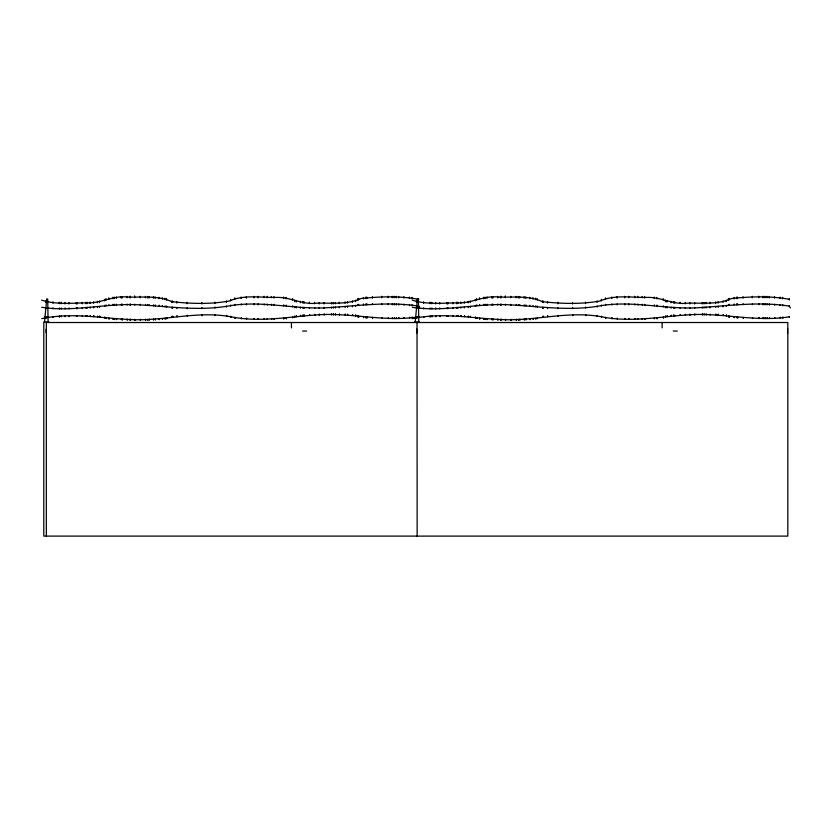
<?xml version="1.0" encoding="UTF-8"?>
<svg xmlns="http://www.w3.org/2000/svg" width="832" height="832" viewBox="0 0 832 832"><rect width="100%" height="100%" fill="white"/><g stroke="black" fill="none" stroke-linecap="round" stroke-linejoin="round"><path stroke-width="1.25" d="M271.502 305.198L271.513 304.231M642.179 305.198L642.179 304.231M45.906 308.578L45.916 307.57M53.009 308.87L53.019 307.861M59.332 308.953L59.332 307.954M61.225 308.953L61.235 307.944M65.031 308.953L65.031 307.944M69.098 308.89L69.108 307.882M76.367 308.734L76.378 307.726M77.251 308.703L77.262 307.694M82.306 308.537L82.316 307.528M85.998 308.36L85.998 307.351M87.183 308.308L87.194 307.299M90.158 308.142L90.158 307.133M93.725 307.913L93.725 306.904M97.542 307.59L97.542 306.592M99.622 307.393L99.632 306.384M104.697 306.332L104.697 305.334M106.111 305.864L106.111 304.855M108.919 305.542L108.93 304.533M113.027 305.323L113.027 304.314M114.473 305.261L114.473 304.252M116.459 305.209L116.459 304.2M121.326 305.115L121.337 304.106M122.231 305.115L122.231 304.106M127.109 305.094L127.119 304.086M129.917 305.115L129.917 304.106M130.53 305.115L130.53 304.117M134.763 305.167L134.774 304.158M140.296 305.302L140.306 304.294M145.558 305.458L145.569 304.45M147.742 305.552L147.742 304.543M149.094 305.604L149.105 304.606M153.535 305.833L153.546 304.824M155.21 305.937L155.22 304.928M159.172 306.197L159.182 305.188M162.406 306.498L162.417 305.49M165.069 306.842L165.079 305.833M166.639 307.091L166.65 306.082M171.922 308.35L171.922 307.341M172.661 308.381L172.661 307.372M176.925 308.589L176.925 307.59M187.242 308.724L187.242 307.715M201.937 308.506L201.937 307.497M214.937 307.996L214.947 306.987M226.47 307.081L226.481 306.072M230.703 306.103L230.714 305.094M234.936 305.302L234.936 304.294M241.207 305.011L241.218 304.002M254.072 304.855L254.082 303.846M258.149 304.907L258.159 303.898M264.202 305.011L264.212 304.002M267.29 305.094L267.301 304.086M274.092 305.334L274.102 304.325M283.67 305.854L283.681 304.845M286.27 306.062L286.27 305.063M292.646 306.852L292.656 305.843M294.788 307.757L294.798 306.748M296.358 307.934L296.369 306.925M300.425 308.235L300.435 307.226M302.931 308.36L302.942 307.351M304.127 308.381L304.138 307.372M309.452 308.485L309.462 307.476M314.652 308.485L314.662 307.476M319.228 308.454L319.238 307.445M324.033 308.381L324.043 307.372M331.583 308.162L331.594 307.154M333.351 308.11L333.362 307.102M335.379 308.017L335.39 307.008M339.3 307.83L339.31 306.821M345.124 307.486L345.134 306.478M347.474 307.33L347.485 306.322M352.487 306.842L352.487 305.833M355.638 306.342L355.638 305.344M357.791 305.427L357.802 304.429M358.654 305.334L358.665 304.325M363.449 304.938L363.459 303.93M365.955 304.803L365.966 303.794M366.902 304.782L366.902 303.774M372.486 304.647L372.486 303.638M381.774 304.637L381.784 303.628M388.242 304.72L388.242 303.711M392.319 304.824L392.319 303.826M394.358 304.886L394.358 303.878M396.396 304.938L396.396 303.93M398.746 305.042L398.757 304.034M403.988 305.261L403.998 304.252M409.521 305.604L409.531 304.595M412.069 305.812L412.079 304.803M416.582 308.578L416.593 307.57M418.662 306.613L418.662 305.604M423.686 308.87L423.696 307.861M429.998 308.953L430.009 307.954M431.902 308.953L431.912 307.944M435.698 308.953L435.708 307.944M439.774 308.89L439.785 307.882M447.044 308.734L447.044 307.726M447.928 308.703L447.938 307.694M452.982 308.537L452.982 307.528M456.664 308.36L456.674 307.351M457.86 308.308L457.86 307.299M460.824 308.142L460.834 307.133M464.391 307.913L464.402 306.904M468.208 307.59L468.218 306.592M470.288 307.393L470.298 306.384M475.363 306.332L475.374 305.334M476.778 305.864L476.788 304.855M479.596 305.542L479.606 304.533M483.694 305.323L483.704 304.314M485.139 305.261L485.15 304.252M487.126 305.209L487.136 304.2M491.993 305.115L492.003 304.106M492.898 305.115L492.908 304.106M497.775 305.094L497.786 304.086M500.583 305.115L500.594 304.106M501.197 305.115L501.207 304.117M505.43 305.167L505.44 304.158M510.973 305.302L510.973 304.294M516.235 305.458L516.235 304.45M518.409 305.552L518.419 304.543M519.771 305.604L519.782 304.606M524.202 305.833L524.212 304.824M525.886 305.937L525.897 304.928M529.838 306.197L529.849 305.188M533.083 306.498L533.083 305.49M535.735 306.842L535.746 305.833M537.316 307.091L537.316 306.082M542.589 308.35L542.599 307.341M543.327 308.381L543.338 307.372M547.591 308.589L547.602 307.59M557.908 308.724L557.918 307.715M572.603 308.506L572.614 307.497M585.614 307.996L585.614 306.987M597.147 307.081L597.158 306.072M601.38 306.103L601.38 305.094M605.602 305.302L605.613 304.294M611.884 305.011L611.884 304.002M624.749 304.855L624.749 303.846M628.826 304.907L628.826 303.898M634.878 305.011L634.889 304.002M637.967 305.094L637.978 304.086M644.769 305.334L644.769 304.325M654.347 305.854L654.347 304.845M656.937 306.062L656.947 305.063M663.322 306.852L663.333 305.843M665.454 307.757L665.465 306.748M667.035 307.934L667.035 306.925M671.102 308.235L671.112 307.226M673.608 308.36L673.608 307.351M674.794 308.381L674.804 307.372M680.129 308.485L680.129 307.476M685.329 308.485L685.339 307.476M689.905 308.454L689.905 307.445M694.71 308.381L694.72 307.372M702.26 308.162L702.26 307.154M704.028 308.11L704.028 307.102M706.056 308.017L706.066 307.008M709.966 307.83L709.977 306.821M715.801 307.486L715.801 306.478M718.151 307.33L718.151 306.322M723.154 306.842L723.164 305.833M726.305 306.342L726.315 305.344M728.468 305.427L728.468 304.429M729.331 305.334L729.331 304.325M734.126 304.938L734.126 303.93M736.632 304.803L736.632 303.794M737.568 304.782L737.578 303.774M743.153 304.647L743.163 303.638M752.44 304.637L752.45 303.628M758.909 304.72L758.919 303.711M762.986 304.824L762.996 303.826M765.024 304.886L765.034 303.878M767.062 304.938L767.073 303.93M769.423 305.042L769.423 304.034M774.665 305.261L774.665 304.252M780.198 305.604L780.208 304.595M782.746 305.812L782.756 304.803M789.329 306.613L789.339 305.604M246.47 304.845L246.48 303.909M617.146 304.845L617.157 303.909M44.543 321.963L46.717 299.01L47.694 299.01L48.11 321.963M415.22 321.963L417.394 299.01L418.371 299.01L418.787 321.963M41.798 318.646C73.195 311.854 104.853 319.082 136.323 319.748C167.856 320.154 199.243 310.898 230.807 316.763C262.278 323.159 293.852 315.546 325.302 314.475C356.533 313.903 387.358 321.88 418.766 316.805M412.474 318.646C443.862 311.854 475.53 319.082 506.99 319.748C538.522 320.154 569.91 310.898 601.484 316.763C632.954 323.159 664.518 315.546 695.978 314.475C727.199 313.903 758.025 321.88 789.433 316.805M45.053 316.607L48.017 316.607M415.719 316.607L418.683 316.607M48.89 321.963L43.794 321.963L43.794 536.11L787.821 536.11L787.821 322.514L46.342 322.514L46.342 536.11M414.471 321.963L419.567 321.963M302.598 331.032L306.571 331.032M673.275 331.032L677.238 331.032M789.246 299.302C770.286 295.828 750.63 296.514 731.526 298.542C718.162 304.866 702.239 302.775 687.648 303.181C673.681 304.97 662.095 297.523 648.554 297.388C632.726 297.877 614.879 294.33 600.226 300.945C581.266 304.429 561.61 303.732 542.506 301.704C529.142 295.391 513.219 297.471 498.628 297.066C484.661 295.287 473.075 302.723 459.524 302.858C443.945 302.806 427.159 305.053 412.277 300.123M418.569 299.302C399.62 295.828 379.964 296.514 360.859 298.542C347.485 304.866 331.562 302.775 316.982 303.181C303.004 304.97 291.429 297.523 277.878 297.388C262.049 297.877 244.202 294.33 229.549 300.945C210.59 304.429 190.934 303.732 171.839 301.704C158.465 295.391 142.542 297.471 127.962 297.066C113.984 295.287 102.398 302.723 88.858 302.858C73.268 302.806 56.482 305.053 41.6 300.123M412.37 307.289C443.955 312.166 475.332 303.462 506.896 304.689C538.325 306.145 569.993 311.605 601.38 305.594C632.934 300.612 664.331 309.192 695.874 307.85C727.012 306.114 758.046 301.215 789.339 306.114L790.4 307.944M41.704 307.289C73.278 312.166 104.666 303.462 136.219 304.689C167.658 306.145 199.316 311.605 230.703 305.594C262.267 300.612 293.654 309.192 325.198 307.85C356.335 306.114 387.379 301.215 418.662 306.114L419.723 307.944M782.85 317.231L782.85 317.886M780.302 317.398L780.302 318.063L780.302 317.294M769.527 318.427L769.517 317.762L769.527 318.531M767.166 317.814L767.177 318.479M765.128 317.824L765.138 318.479M763.09 317.834L763.1 318.49M759.013 317.845L759.023 318.51M752.554 318.417L752.544 317.762L752.554 318.521M743.257 317.491L743.267 318.157M737.672 317.19L737.672 317.845M736.726 317.138L736.736 317.793L736.726 317.034M734.219 316.919L734.23 317.574M729.425 316.316L729.435 316.982M728.562 316.181L728.572 316.836M726.409 315.13L726.419 315.796M723.258 314.694L723.268 315.349M718.245 314.361L718.255 315.016M715.894 314.278L715.905 314.943L715.894 314.174M710.081 314.787L710.07 314.132L710.081 314.891M706.16 314.09L706.16 314.746M704.122 314.07L704.132 314.735M702.354 314.09L702.364 314.746M694.803 314.174L694.814 314.829M689.998 314.298L690.009 314.954M685.433 314.465L685.433 315.12M680.222 314.694L680.233 315.349M673.702 315.13L673.712 315.786M671.206 315.39L671.206 316.046M667.129 315.921L667.139 316.576M665.558 316.191L665.569 316.846M663.426 317.262L663.426 317.928L663.426 317.169M657.041 318.001L657.051 318.666M654.441 318.178L654.451 318.843L654.441 318.084M644.862 318.521L644.873 319.186M638.071 318.614L638.071 319.28M634.982 318.625L634.982 319.29M628.919 318.583L628.93 319.238L628.919 318.479M624.842 318.531L624.853 319.186M611.978 318.001L611.988 318.656M605.706 317.481L605.717 318.136M601.474 316.43L601.484 317.086M597.251 315.484L597.251 316.139M585.707 314.933L585.718 315.588L585.707 314.829M572.718 315.567L572.707 314.912L572.718 315.671M547.695 315.921L547.706 316.576M543.431 316.358L543.442 317.013L543.431 316.254M542.693 316.43L542.703 317.086M537.41 318.053L537.42 318.708L537.41 317.949M535.85 318.947L535.839 318.292L535.85 319.051M533.177 318.625L533.187 319.28M529.942 318.874L529.953 319.54M524.306 319.155L524.316 319.81M519.875 319.29L519.875 319.946M518.523 319.977L518.513 319.322L518.523 320.081M516.329 319.363L516.339 320.029M511.066 319.405L511.077 320.07M505.534 319.405L505.544 320.393L505.534 319.301M501.301 319.353L501.311 320.008L501.301 319.249M497.879 319.28L497.89 319.946M493.002 319.124L493.012 319.79M492.097 319.103L492.107 319.758L492.097 318.999M487.23 318.854L487.24 319.509M485.243 318.75L485.243 319.405M483.798 318.635L483.798 319.29M479.7 318.271L479.7 318.926M476.882 317.814L476.882 318.469M475.467 317.221L475.478 317.876M470.402 316.867L470.392 316.212L470.402 316.971M468.322 316.732L468.312 316.077L468.322 316.836M464.495 315.879L464.495 316.534M460.928 315.765L460.938 316.42M457.954 315.702L457.964 316.358L457.954 315.598M456.778 316.347L456.768 315.692L456.778 316.451M453.076 315.661L453.086 316.316M448.032 316.347L448.032 315.682L448.032 316.451M447.148 316.347L447.138 315.692L447.148 316.451M439.878 316.482L439.878 315.827L439.878 316.586M435.802 315.931L435.802 316.586M432.006 316.098L432.006 316.763L432.006 315.994M430.102 316.191L430.113 316.846M423.79 316.566L423.79 317.221M416.686 317.221L416.686 317.876M412.173 317.231L412.183 317.886M409.625 317.398L409.635 318.063L409.625 317.294M398.85 318.427L398.85 317.762L398.85 318.531M396.49 317.814L396.5 318.479M394.451 317.824L394.462 318.479M392.413 317.834L392.423 318.49M388.336 317.845L388.346 318.51M381.878 318.417L381.867 317.762L381.878 318.521M372.58 317.491L372.59 318.157M366.995 317.19L367.006 317.845M366.059 317.138L366.059 317.793L366.059 317.034M363.553 316.919L363.553 317.574M358.758 316.316L358.758 316.982M357.895 316.181L357.895 316.836M355.732 315.13L355.742 315.796M352.581 314.694L352.591 315.349M347.578 314.361L347.578 315.016M345.228 314.278L345.228 314.943L345.228 314.174M339.404 314.787L339.404 314.132L339.404 314.891M335.483 314.09L335.494 314.746M333.455 314.07L333.455 314.735M331.687 314.09L331.687 314.746M324.137 314.174L324.147 314.829M319.332 314.298L319.332 314.954M314.756 314.465L314.766 315.12M309.556 314.694L309.556 315.349M303.035 315.13L303.035 315.786M300.529 315.39L300.539 316.046M296.462 315.921L296.462 316.576M294.892 316.191L294.892 316.846M292.75 317.262L292.76 317.928L292.75 317.169M286.364 318.001L286.374 318.666M283.774 318.178L283.774 318.843L283.774 318.084M274.196 318.521L274.196 319.186M267.394 318.614L267.405 319.28M264.306 318.625L264.316 319.29M258.253 318.583L258.253 319.238L258.253 318.479M254.176 318.531L254.176 319.186M241.311 318.001L241.311 318.656M235.03 317.481L235.04 318.136M230.807 316.43L230.807 317.086M226.574 315.484L226.585 316.139M215.041 314.933L215.051 315.588L215.041 314.829M202.041 315.567L202.03 314.912L202.041 315.671M177.018 315.921L177.029 316.576M172.754 316.358L172.765 317.013L172.754 316.254M172.016 316.43L172.026 317.086M166.743 318.053L166.743 318.708L166.743 317.949M165.173 318.947L165.173 318.292L165.173 319.051M162.51 318.625L162.51 319.28M159.276 318.874L159.276 319.54M153.639 319.155L153.639 319.81M149.198 319.29L149.209 319.946M147.846 319.977L147.836 319.322L147.846 320.081M145.662 319.363L145.662 320.029M140.4 319.405L140.4 320.07M134.857 319.405L134.867 320.393L134.857 319.301M130.624 319.353L130.634 320.008L130.624 319.249M127.202 319.28L127.213 319.946M122.325 319.124L122.335 319.79M121.43 319.103L121.43 319.758L121.42 318.999M116.553 318.854L116.563 319.509M114.566 318.75L114.577 319.405M113.121 318.635L113.131 319.29M109.023 318.271L109.034 318.926M106.205 317.814L106.215 318.469M104.79 317.221L104.801 317.876M99.726 316.867L99.726 316.212L99.726 316.971M97.646 316.732L97.635 316.077L97.646 316.836M93.818 315.879L93.829 316.534M90.251 315.765L90.262 316.42M87.287 315.702L87.287 316.358L87.287 315.598M86.102 316.347L86.091 315.692L86.102 316.451M82.41 315.661L82.41 316.316M77.366 316.347L77.355 315.682L77.366 316.451M76.482 316.347L76.471 315.692L76.482 316.451M69.212 316.482L69.202 315.827L69.212 316.586M65.125 315.931L65.135 316.586M61.329 316.098L61.339 316.763L61.329 315.994M59.426 316.191L59.436 316.846M53.113 316.566L53.123 317.221M46.01 317.221L46.02 317.876M642.273 318.479L642.283 319.342L642.273 318.583M617.24 318.084L617.25 319.134M271.606 318.479L271.617 319.342L271.606 318.583M246.574 318.084L246.584 319.134M782.85 317.127L782.85 317.99M767.166 317.72L767.177 318.583M765.128 317.72L765.138 318.583M763.09 317.73L763.1 318.594M759.013 317.741L759.023 318.604M743.257 317.398L743.267 318.261M737.672 317.086L737.672 317.949M734.219 316.815L734.23 317.678M729.425 316.212L729.435 317.086M728.562 316.077L728.572 316.94M726.409 315.026L726.419 315.89M723.258 314.59L723.268 315.453M718.245 314.257L718.255 315.12M706.16 313.986L706.16 314.85M704.122 313.966L704.132 314.829M702.354 313.986L702.364 314.85M694.803 314.07L694.814 314.933M689.998 314.194L690.009 315.058M685.433 314.361L685.433 315.224M680.222 314.59L680.233 315.453M673.702 315.026L673.712 315.89M671.206 315.286L671.206 316.15M667.129 315.817L667.139 316.68M665.558 316.087L665.569 316.95M657.041 317.897L657.051 318.76M644.862 318.417L644.873 319.28M638.071 318.51L638.071 319.374M634.982 318.521L634.982 319.394M624.842 318.427L624.853 319.29M611.978 317.897L611.988 318.76M605.706 317.377L605.717 318.24M601.474 316.326L601.484 317.19M597.251 315.38L597.251 316.243M547.695 315.817L547.706 316.68M542.693 316.326L542.703 317.19M533.177 318.521L533.187 319.384M529.942 318.781L529.953 319.644M524.306 319.051L524.316 319.914M519.875 319.186L519.875 320.05M516.329 319.27L516.339 320.133M511.066 319.311L511.077 320.174M497.879 319.176L497.89 320.05M493.002 319.03L493.012 319.894M487.23 318.75L487.24 319.613M485.243 318.646L485.243 319.509M483.798 318.531L483.798 319.394M479.7 318.167L479.7 319.03M476.882 317.71L476.882 318.573M475.467 317.117L475.478 317.98M464.495 315.775L464.506 316.638M460.928 315.661L460.938 316.524M453.076 315.557L453.086 316.42M435.802 315.827L435.802 316.69M430.102 316.087L430.113 316.95M423.79 316.462L423.79 317.325M416.686 317.117L416.686 317.98M412.173 317.127L412.183 317.99M396.49 317.72L396.5 318.583M394.451 317.72L394.462 318.583M392.413 317.73L392.423 318.594M388.336 317.741L388.346 318.604M372.58 317.398L372.59 318.261M366.995 317.086L367.006 317.949M363.553 316.815L363.553 317.678M358.758 316.212L358.758 317.086M357.895 316.077L357.895 316.94M355.732 315.026L355.742 315.89M352.581 314.59L352.591 315.453M347.578 314.257L347.578 315.12M335.483 313.986L335.494 314.85M333.455 313.966L333.455 314.829M331.687 313.986L331.687 314.85M324.137 314.07L324.147 314.933M319.332 314.194L319.332 315.058M314.756 314.361L314.766 315.224M309.556 314.59L309.556 315.453M303.035 315.026L303.035 315.89M300.529 315.286L300.539 316.15M296.462 315.817L296.462 316.68M294.892 316.087L294.892 316.95M286.364 317.897L286.374 318.76M274.196 318.417L274.196 319.28M267.394 318.51L267.405 319.374M264.306 318.521L264.316 319.394M254.176 318.427L254.176 319.29M241.311 317.897L241.311 318.76M235.03 317.377L235.04 318.24M230.807 316.326L230.807 317.19M226.574 315.38L226.585 316.243M177.018 315.817L177.029 316.68M172.016 316.326L172.026 317.19M162.51 318.521L162.51 319.384M159.276 318.781L159.276 319.644M153.639 319.051L153.639 319.914M149.198 319.186L149.209 320.05M145.662 319.27L145.662 320.133M140.4 319.311L140.4 320.174M127.202 319.176L127.213 320.05M122.325 319.03L122.335 319.894M116.553 318.75L116.563 319.613M114.566 318.646L114.577 319.509M113.121 318.531L113.131 319.394M109.023 318.167L109.034 319.03M106.205 317.71L106.215 318.573M104.79 317.117L104.801 317.98M93.818 315.775L93.829 316.638M90.251 315.661L90.262 316.524M82.41 315.557L82.41 316.42M65.125 315.827L65.135 316.69M59.426 316.087L59.436 316.95M53.113 316.462L53.123 317.325M46.01 317.117L46.02 317.98M789.246 298.563L789.246 300.05M787.592 328.484L787.592 333.58M782.652 297.357L782.652 298.834M780.104 297.076L780.104 298.553M774.561 296.65L774.561 298.126M769.319 296.431L769.319 297.908M766.969 296.327L766.969 297.814M764.93 296.306L764.93 297.783M762.892 296.275L762.892 297.762M758.815 296.223L758.815 297.7M752.346 296.306L752.346 297.794M743.059 296.65L743.059 298.126M737.474 297.076L737.474 298.553M736.538 297.149L736.538 298.626M734.032 297.471L734.032 298.958M729.248 298.355L729.248 299.842M728.385 298.563L728.385 300.05M726.232 300.206L726.232 301.683M723.091 300.966L723.091 302.442M718.078 301.621L718.078 303.098M715.728 301.798L715.728 303.285M709.904 302.193L709.904 303.67M705.994 302.349L705.994 303.836M703.955 302.442L703.955 303.919M702.187 302.463L702.187 303.94M694.647 302.526L694.647 304.013M689.832 302.463L689.832 303.95M685.256 302.338L685.256 303.815M680.056 302.12L680.056 303.607M674.721 301.714L674.721 303.191M673.525 301.621L673.525 303.098M671.029 301.288L671.029 302.775M666.952 300.581L666.952 302.068M665.371 300.206L665.371 301.683M663.229 298.563L663.229 300.05M662.126 322.514L662.126 327.87M656.843 297.378L656.843 298.865M654.243 297.086L654.243 298.563M644.665 296.483L644.665 297.97M642.075 296.494L642.075 297.742M637.863 296.286L637.863 297.773M634.774 296.244L634.774 297.731M628.722 296.275L628.722 297.762M624.645 296.327L624.645 297.814M617.042 296.566L617.042 298.21M611.79 297.055L611.79 298.532M605.519 297.804L605.519 299.281M601.297 299.385L601.297 300.862M597.074 300.966L597.074 302.442M585.541 302.12L585.541 303.607M572.541 302.505L572.541 303.992M557.835 302.276L557.835 303.763M547.518 301.621L547.518 303.098M543.244 301.059L543.244 302.546M542.506 300.966L542.506 302.442M537.212 298.563L537.212 300.05M535.642 298.189L535.642 299.666M532.979 297.658L532.979 299.146M529.734 297.242L529.734 298.719M525.782 296.899L525.782 298.376M524.098 296.764L524.098 298.251M519.667 296.525L519.667 298.012M518.305 296.473L518.305 297.95M516.121 296.379L516.121 297.856M510.858 296.275L510.858 297.762M505.326 295.89L505.326 297.721M501.093 296.296L501.093 297.783M500.479 296.306L500.479 297.783M497.671 296.369L497.671 297.856M492.794 296.577L492.794 298.054M491.899 296.608L491.899 298.095M487.032 296.951L487.032 298.438M485.035 297.107L485.035 298.584M483.6 297.263L483.6 298.75M479.502 297.804L479.502 299.281M476.684 298.48L476.684 299.967M475.28 299.385L475.28 300.862M470.215 301.08L470.215 302.557M468.135 301.35L468.135 302.827M464.318 301.756L464.318 303.233M460.751 302.026L460.751 303.514M457.787 302.193L457.787 303.68M456.591 302.245L456.591 303.722M452.91 302.401L452.91 303.878M447.855 302.494L447.855 303.971M446.971 302.505L446.971 303.982M439.702 302.494L439.702 303.971M435.625 302.442L435.625 303.919M431.818 302.276L431.818 303.763M429.926 302.203L429.926 303.68M423.602 301.787L423.602 303.264M418.569 298.563L418.569 300.05M417.019 322.514L417.144 536.11M416.915 329.233L416.915 332.831M416.79 329.233L416.79 332.831M416.489 300.966L416.489 302.442M411.975 297.357L411.975 298.834M409.427 297.076L409.427 298.553M403.894 296.65L403.894 298.126M398.642 296.431L398.642 297.908M396.292 296.327L396.292 297.814M394.254 296.306L394.254 297.783M392.215 296.275L392.215 297.762M388.138 296.223L388.138 297.7M381.67 296.306L381.67 297.794M372.393 296.65L372.393 298.126M366.808 297.076L366.808 298.553M365.862 297.149L365.862 298.626M363.355 297.471L363.355 298.958M358.571 298.355L358.571 299.842M357.708 298.563L357.708 300.05M355.566 300.206L355.566 301.683M352.414 300.966L352.414 302.442M347.412 301.621L347.412 303.098M345.062 301.798L345.062 303.285M339.238 302.193L339.238 303.67M335.317 302.349L335.317 303.836M333.289 302.442L333.289 303.919M331.521 302.463L331.521 303.94M323.97 302.526L323.97 304.013M319.155 302.463L319.155 303.95M314.59 302.338L314.59 303.815M309.379 302.12L309.379 303.607M304.054 301.714L304.054 303.191M302.858 301.621L302.858 303.098M300.352 301.288L300.352 302.775M296.275 300.581L296.275 302.068M294.705 300.206L294.705 301.683M292.552 298.563L292.552 300.05M291.45 322.514L291.45 327.87M286.166 297.378L286.166 298.865M283.566 297.086L283.566 298.563M273.988 296.483L273.988 297.97M271.398 296.494L271.398 297.742M267.186 296.286L267.186 297.773M264.098 296.244L264.098 297.731M258.045 296.275L258.045 297.762M253.968 296.327L253.968 297.814M246.376 296.566L246.376 298.21M241.114 297.055L241.114 298.532M234.842 297.804L234.842 299.281M230.62 299.385L230.62 300.862M226.398 300.966L226.398 302.442M214.874 302.12L214.874 303.607M201.864 302.505L201.864 303.992M187.169 302.276L187.169 303.763M176.842 301.621L176.842 303.098M172.578 301.059L172.578 302.546M171.839 300.966L171.839 302.442M166.546 298.563L166.546 300.05M164.965 298.189L164.965 299.666M162.302 297.658L162.302 299.146M159.068 297.242L159.068 298.719M155.106 296.899L155.106 298.376M153.431 296.764L153.431 298.251M148.99 296.525L148.99 298.012M147.628 296.473L147.628 297.95M145.454 296.379L145.454 297.856M140.192 296.275L140.192 297.762M134.649 295.89L134.649 297.721M130.416 296.296L130.416 297.783M129.813 296.306L129.813 297.783M127.005 296.369L127.005 297.856M122.127 296.577L122.127 298.054M121.222 296.608L121.222 298.095M116.355 296.951L116.355 298.438M114.369 297.107L114.369 298.584M112.923 297.263L112.923 298.75M108.826 297.804L108.826 299.281M106.018 298.48L106.018 299.967M104.603 299.385L104.603 300.862M99.538 301.08L99.538 302.557M97.458 301.35L97.458 302.827M93.642 301.756L93.642 303.233M90.085 302.026L90.085 303.514M87.11 302.193L87.11 303.68M85.925 302.245L85.925 303.722M82.233 302.401L82.233 303.878M77.178 302.494L77.178 303.971M76.294 302.505L76.294 303.982M69.025 302.494L69.025 303.971M64.948 302.442L64.948 303.919M61.152 302.276L61.152 303.763M59.249 302.203L59.249 303.68M52.936 301.787L52.936 303.264M46.114 329.233L46.114 332.831M45.822 300.966L45.822 302.442M789.443 317.138L789.433 316.482L789.443 317.242M774.769 318.313L774.758 317.647L774.769 318.406M674.908 315.713L674.898 315.058L674.908 315.817M558.022 315.973L558.012 315.318L558.022 316.077M525.99 319.738L525.99 319.082L525.99 319.842M500.698 319.998L500.687 319.342L500.698 320.102M418.766 317.138L418.756 316.482L418.766 317.242M404.092 318.313L404.092 317.647L404.092 318.406M304.231 315.713L304.231 315.058L304.231 315.817M187.346 315.973L187.335 315.318L187.346 316.077M155.324 319.738L155.314 319.082L155.324 319.842M130.021 319.998L130.01 319.342L130.021 320.102"/></g></svg>
